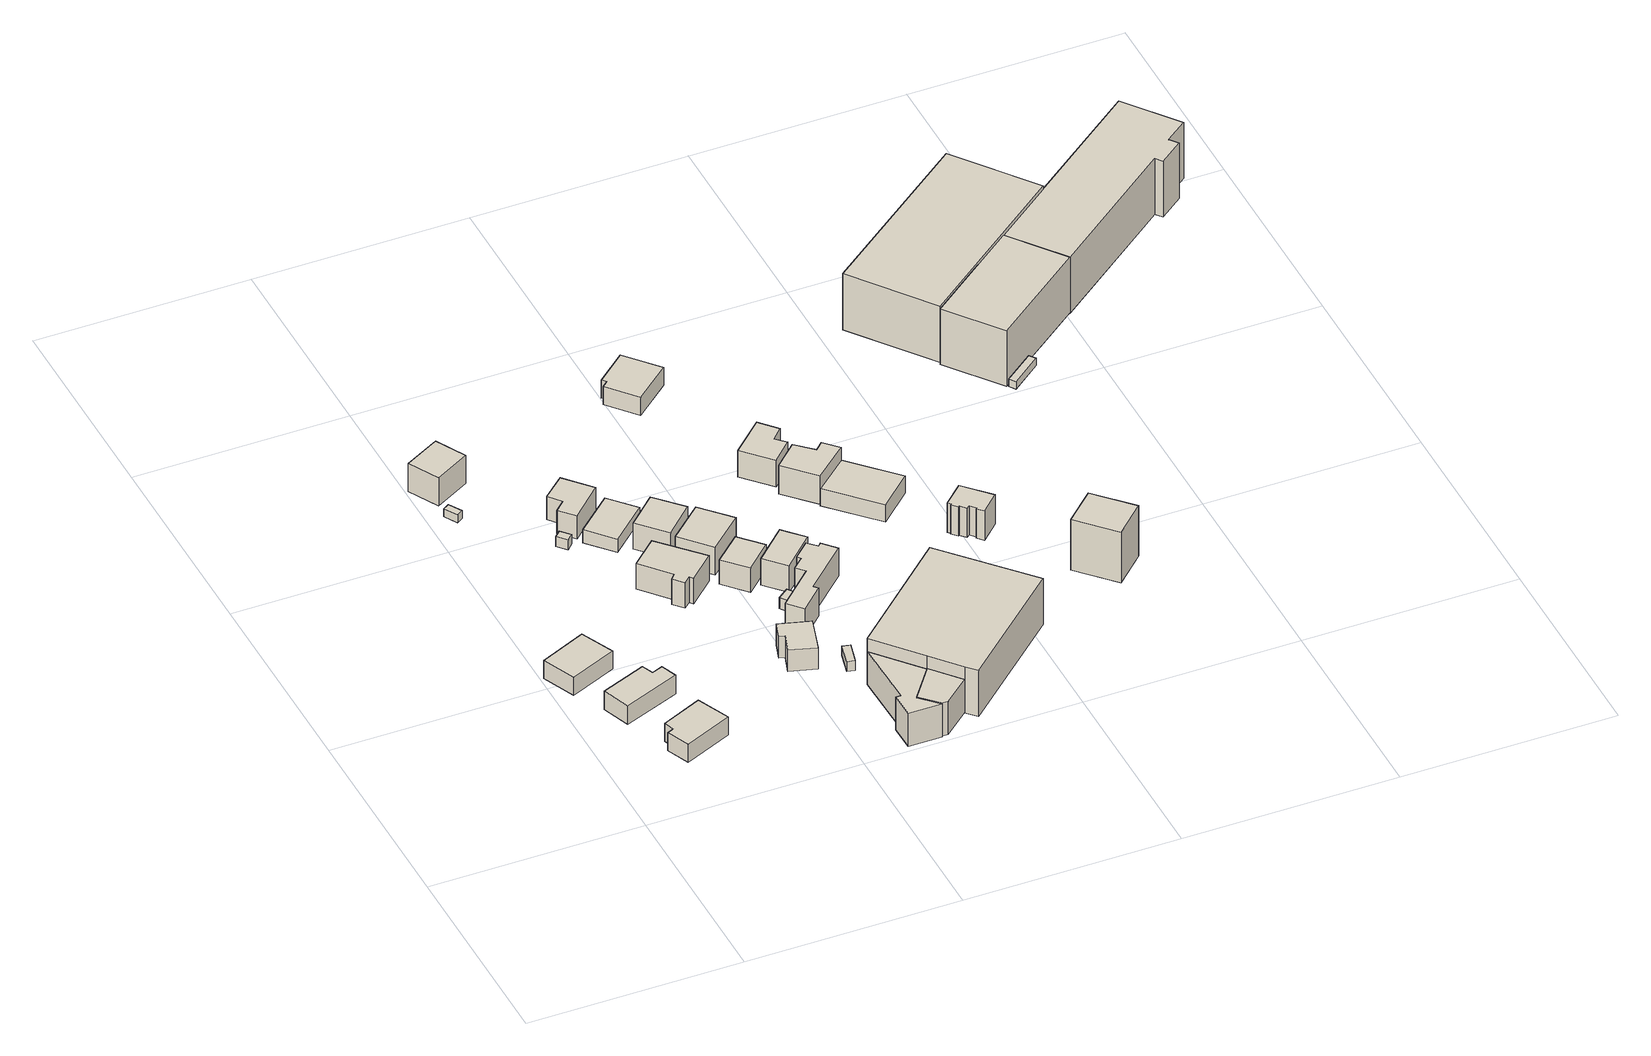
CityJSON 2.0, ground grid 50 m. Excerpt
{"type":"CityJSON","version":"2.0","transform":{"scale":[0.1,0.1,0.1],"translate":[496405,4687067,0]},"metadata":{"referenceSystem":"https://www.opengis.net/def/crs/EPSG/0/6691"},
"CityObjects":{
"building1":{"type":"Building","attributes":{"usage":"411","yearOfConstruction":1966,"measuredHeight":7,"storeysAboveGround":1,"storeysBelowGround":9999,"BuildingDetailAttribute.siteArea":-9999,"BuildingDetailAttribute.totalFloorArea":63,"BuildingDetailAttribute.buildingFootprintArea":63,"BuildingDetailAttribute.buildingRoofEdgeArea":102.6,"BuildingDetailAttribute.buildingStructureOrgType":"1","BuildingDetailAttribute.fireproofStructureType":"1003","BuildingDetailAttribute.urbanPlanType":"21","BuildingDetailAttribute.areaClassificationType":"22","BuildingDetailAttribute.districtsAndZonesType":"5","BuildingDetailAttribute.landUseType":"261","BuildingDetailAttribute.buildingCoverageRate":-9999,"BuildingDetailAttribute.floorAreaRate":-9999,"BuildingDetailAttribute.specifiedBuildingCoverageRate":60,"BuildingDetailAttribute.specifiedFloorAreaRate":200,"BuildingDetailAttribute.surveyYear":2018,"TsunamiRiskAttribute.description":"1","TsunamiRiskAttribute.rank":"3","TsunamiRiskAttribute.depth":4.21,"BuildingIDAttribute.prefecture":"01","BuildingIDAttribute.city":"01205"},"geometry":[{"type":"Solid","lod":"1","boundaries":[[[[0,1,2,3]],[[2,4,5,3]],[[1,6,4,2]],[[0,7,6,1]],[[3,5,7,0]],[[4,6,7,5]]]]}]},
"building2":{"type":"Building","attributes":{"usage":"411","yearOfConstruction":1966,"measuredHeight":6.9,"storeysAboveGround":1,"storeysBelowGround":9999,"BuildingDetailAttribute.siteArea":-9999,"BuildingDetailAttribute.totalFloorArea":63,"BuildingDetailAttribute.buildingFootprintArea":63,"BuildingDetailAttribute.buildingRoofEdgeArea":91.4,"BuildingDetailAttribute.buildingStructureOrgType":"1","BuildingDetailAttribute.fireproofStructureType":"1003","BuildingDetailAttribute.urbanPlanType":"21","BuildingDetailAttribute.areaClassificationType":"22","BuildingDetailAttribute.districtsAndZonesType":"5","BuildingDetailAttribute.landUseType":"261","BuildingDetailAttribute.buildingCoverageRate":-9999,"BuildingDetailAttribute.floorAreaRate":-9999,"BuildingDetailAttribute.specifiedBuildingCoverageRate":60,"BuildingDetailAttribute.specifiedFloorAreaRate":200,"BuildingDetailAttribute.surveyYear":2018,"TsunamiRiskAttribute.description":"1","TsunamiRiskAttribute.rank":"3","TsunamiRiskAttribute.depth":4.29,"BuildingIDAttribute.prefecture":"01","BuildingIDAttribute.city":"01205"},"geometry":[{"type":"Solid","lod":"1","boundaries":[[[[8,9,10,11,12,13]],[[12,14,15,13]],[[11,16,14,12]],[[10,17,16,11]],[[9,18,17,10]],[[8,19,18,9]],[[13,15,19,8]],[[14,16,17,18,19,15]]]]}]},
"building3":{"type":"Building","attributes":{"usage":"411","yearOfConstruction":1966,"measuredHeight":5.9,"storeysAboveGround":1,"storeysBelowGround":9999,"BuildingDetailAttribute.siteArea":-9999,"BuildingDetailAttribute.totalFloorArea":63,"BuildingDetailAttribute.buildingFootprintArea":63,"BuildingDetailAttribute.buildingRoofEdgeArea":99.3,"BuildingDetailAttribute.buildingStructureOrgType":"1","BuildingDetailAttribute.fireproofStructureType":"1003","BuildingDetailAttribute.urbanPlanType":"21","BuildingDetailAttribute.areaClassificationType":"22","BuildingDetailAttribute.districtsAndZonesType":"5","BuildingDetailAttribute.landUseType":"261","BuildingDetailAttribute.buildingCoverageRate":-9999,"BuildingDetailAttribute.floorAreaRate":-9999,"BuildingDetailAttribute.specifiedBuildingCoverageRate":60,"BuildingDetailAttribute.specifiedFloorAreaRate":200,"BuildingDetailAttribute.surveyYear":2018,"TsunamiRiskAttribute.description":"1","TsunamiRiskAttribute.rank":"3","TsunamiRiskAttribute.depth":4.27,"BuildingIDAttribute.prefecture":"01","BuildingIDAttribute.city":"01205"},"geometry":[{"type":"Solid","lod":"1","boundaries":[[[[20,21,22,23,24,25]],[[24,26,27,25]],[[23,28,26,24]],[[22,29,28,23]],[[21,30,29,22]],[[20,31,30,21]],[[25,27,31,20]],[[26,28,29,30,31,27]]]]}]},
"building4":{"type":"Building","attributes":{"usage":"461","yearOfConstruction":"0001","measuredHeight":2.5,"storeysAboveGround":9999,"storeysBelowGround":9999,"BuildingDetailAttribute.siteArea":-9999,"BuildingDetailAttribute.totalFloorArea":-9999,"BuildingDetailAttribute.buildingFootprintArea":-9999,"BuildingDetailAttribute.buildingRoofEdgeArea":-9999,"BuildingDetailAttribute.buildingStructureOrgType":"9","BuildingDetailAttribute.fireproofStructureType":"1011","BuildingDetailAttribute.urbanPlanType":"21","BuildingDetailAttribute.areaClassificationType":"22","BuildingDetailAttribute.districtsAndZonesType":"99","BuildingDetailAttribute.landUseType":"231","BuildingDetailAttribute.buildingCoverageRate":-9999,"BuildingDetailAttribute.floorAreaRate":-9999,"BuildingDetailAttribute.specifiedBuildingCoverageRate":-9999,"BuildingDetailAttribute.specifiedFloorAreaRate":-9999,"BuildingDetailAttribute.surveyYear":2018,"TsunamiRiskAttribute.description":"1","TsunamiRiskAttribute.rank":"3","TsunamiRiskAttribute.depth":3.94,"BuildingIDAttribute.prefecture":"01","BuildingIDAttribute.city":"01205"},"geometry":[{"type":"Solid","lod":"1","boundaries":[[[[32,33,34,35]],[[34,36,37,35]],[[33,38,36,34]],[[32,39,38,33]],[[35,37,39,32]],[[36,38,39,37]]]]}]},
"building5":{"type":"Building","attributes":{"usage":"411","yearOfConstruction":2004,"measuredHeight":8.5,"storeysAboveGround":2,"storeysBelowGround":9999,"BuildingDetailAttribute.siteArea":312,"BuildingDetailAttribute.totalFloorArea":113,"BuildingDetailAttribute.buildingFootprintArea":70,"BuildingDetailAttribute.buildingRoofEdgeArea":76.4,"BuildingDetailAttribute.buildingStructureOrgType":"1","BuildingDetailAttribute.fireproofStructureType":"1003","BuildingDetailAttribute.urbanPlanType":"21","BuildingDetailAttribute.areaClassificationType":"22","BuildingDetailAttribute.districtsAndZonesType":"5","BuildingDetailAttribute.landUseType":"261","BuildingDetailAttribute.buildingCoverageRate":22,"BuildingDetailAttribute.floorAreaRate":36,"BuildingDetailAttribute.specifiedBuildingCoverageRate":60,"BuildingDetailAttribute.specifiedFloorAreaRate":200,"BuildingDetailAttribute.surveyYear":2018,"TsunamiRiskAttribute.description":"1","TsunamiRiskAttribute.rank":"3","TsunamiRiskAttribute.depth":3.84,"BuildingIDAttribute.prefecture":"01","BuildingIDAttribute.city":"01205"},"geometry":[{"type":"Solid","lod":"1","boundaries":[[[[40,41,42,43]],[[42,44,45,43]],[[41,46,44,42]],[[40,47,46,41]],[[43,45,47,40]],[[44,46,47,45]]]]}]},
"building6":{"type":"Building","attributes":{"usage":"461","yearOfConstruction":"0001","measuredHeight":2.8,"storeysAboveGround":9999,"storeysBelowGround":9999,"BuildingDetailAttribute.siteArea":-9999,"BuildingDetailAttribute.totalFloorArea":-9999,"BuildingDetailAttribute.buildingFootprintArea":-9999,"BuildingDetailAttribute.buildingRoofEdgeArea":-9999,"BuildingDetailAttribute.buildingStructureOrgType":"9","BuildingDetailAttribute.fireproofStructureType":"1011","BuildingDetailAttribute.urbanPlanType":"21","BuildingDetailAttribute.areaClassificationType":"22","BuildingDetailAttribute.districtsAndZonesType":"99","BuildingDetailAttribute.landUseType":"231","BuildingDetailAttribute.buildingCoverageRate":-9999,"BuildingDetailAttribute.floorAreaRate":-9999,"BuildingDetailAttribute.specifiedBuildingCoverageRate":-9999,"BuildingDetailAttribute.specifiedFloorAreaRate":-9999,"BuildingDetailAttribute.surveyYear":2018,"TsunamiRiskAttribute.description":"1","TsunamiRiskAttribute.rank":"3","TsunamiRiskAttribute.depth":3.99,"BuildingIDAttribute.prefecture":"01","BuildingIDAttribute.city":"01205"},"geometry":[{"type":"Solid","lod":"1","boundaries":[[[[48,49,50,51]],[[50,52,53,51]],[[49,54,52,50]],[[48,55,54,49]],[[51,53,55,48]],[[52,54,55,53]]]]}]},
"building7":{"type":"Building","attributes":{"usage":"411","yearOfConstruction":1974,"measuredHeight":7.3,"storeysAboveGround":2,"storeysBelowGround":9999,"BuildingDetailAttribute.siteArea":169,"BuildingDetailAttribute.totalFloorArea":119,"BuildingDetailAttribute.buildingFootprintArea":77,"BuildingDetailAttribute.buildingRoofEdgeArea":71.5,"BuildingDetailAttribute.buildingStructureOrgType":"1","BuildingDetailAttribute.fireproofStructureType":"1003","BuildingDetailAttribute.urbanPlanType":"21","BuildingDetailAttribute.areaClassificationType":"22","BuildingDetailAttribute.districtsAndZonesType":"5","BuildingDetailAttribute.landUseType":"261","BuildingDetailAttribute.buildingCoverageRate":46,"BuildingDetailAttribute.floorAreaRate":70,"BuildingDetailAttribute.specifiedBuildingCoverageRate":60,"BuildingDetailAttribute.specifiedFloorAreaRate":200,"BuildingDetailAttribute.surveyYear":2018,"TsunamiRiskAttribute.description":"1","TsunamiRiskAttribute.rank":"3","TsunamiRiskAttribute.depth":4.04,"BuildingIDAttribute.prefecture":"01","BuildingIDAttribute.city":"01205","RealEstateIDAttribute.realEstateIDOfBuilding":"4302000074233-0000","RealEstateIDAttribute.numberOfRealEstateIDOfLand":1,"RealEstateIDAttribute.realEstateIDOfLand":"4302000085694-0000","RealEstateIDAttribute.matchingScore":89},"geometry":[{"type":"Solid","lod":"1","boundaries":[[[[56,57,58,59,60,61]],[[60,62,63,61]],[[59,64,62,60]],[[58,65,64,59]],[[57,66,65,58]],[[56,67,66,57]],[[61,63,67,56]],[[62,64,65,66,67,63]]]]}]},
"building8":{"type":"Building","attributes":{"usage":"411","yearOfConstruction":1975,"measuredHeight":7.5,"storeysAboveGround":2,"storeysBelowGround":9999,"BuildingDetailAttribute.siteArea":173,"BuildingDetailAttribute.totalFloorArea":135,"BuildingDetailAttribute.buildingFootprintArea":68,"BuildingDetailAttribute.buildingRoofEdgeArea":115.2,"BuildingDetailAttribute.buildingStructureOrgType":"1","BuildingDetailAttribute.fireproofStructureType":"1003","BuildingDetailAttribute.urbanPlanType":"21","BuildingDetailAttribute.areaClassificationType":"22","BuildingDetailAttribute.districtsAndZonesType":"5","BuildingDetailAttribute.landUseType":"261","BuildingDetailAttribute.buildingCoverageRate":39,"BuildingDetailAttribute.floorAreaRate":78,"BuildingDetailAttribute.specifiedBuildingCoverageRate":60,"BuildingDetailAttribute.specifiedFloorAreaRate":200,"BuildingDetailAttribute.surveyYear":2018,"TsunamiRiskAttribute.description":"1","TsunamiRiskAttribute.rank":"3","TsunamiRiskAttribute.depth":4.02,"BuildingIDAttribute.prefecture":"01","BuildingIDAttribute.city":"01205","RealEstateIDAttribute.realEstateIDOfBuilding":"4302000074225-0000","RealEstateIDAttribute.numberOfRealEstateIDOfLand":11,"RealEstateIDAttribute.realEstateIDOfLand":"4302000085693-0000","RealEstateIDAttribute.matchingScore":96},"geometry":[{"type":"Solid","lod":"1","boundaries":[[[[68,69,70,71,72,73,74,75]],[[74,76,77,75]],[[73,78,76,74]],[[72,79,78,73]],[[71,80,79,72]],[[70,81,80,71]],[[69,82,81,70]],[[68,83,82,69]],[[75,77,83,68]],[[76,78,79,80,81,82,83,77]]]]}]},
"building9":{"type":"Building","attributes":{"usage":"461","yearOfConstruction":"0001","measuredHeight":4.6,"storeysAboveGround":9999,"storeysBelowGround":9999,"BuildingDetailAttribute.siteArea":-9999,"BuildingDetailAttribute.totalFloorArea":-9999,"BuildingDetailAttribute.buildingFootprintArea":-9999,"BuildingDetailAttribute.buildingRoofEdgeArea":-9999,"BuildingDetailAttribute.buildingStructureOrgType":"9","BuildingDetailAttribute.fireproofStructureType":"1011","BuildingDetailAttribute.urbanPlanType":"21","BuildingDetailAttribute.areaClassificationType":"22","BuildingDetailAttribute.districtsAndZonesType":"99","BuildingDetailAttribute.landUseType":"231","BuildingDetailAttribute.buildingCoverageRate":-9999,"BuildingDetailAttribute.floorAreaRate":-9999,"BuildingDetailAttribute.specifiedBuildingCoverageRate":-9999,"BuildingDetailAttribute.specifiedFloorAreaRate":-9999,"BuildingDetailAttribute.surveyYear":2018,"TsunamiRiskAttribute.description":"1","TsunamiRiskAttribute.rank":"3","TsunamiRiskAttribute.depth":4.08,"BuildingIDAttribute.prefecture":"01","BuildingIDAttribute.city":"01205","RealEstateIDAttribute.realEstateIDOfBuilding":"4302000074227-0000","RealEstateIDAttribute.numberOfRealEstateIDOfLand":11,"RealEstateIDAttribute.realEstateIDOfLand":"4302000085693-0000","RealEstateIDAttribute.matchingScore":97},"geometry":[{"type":"Solid","lod":"1","boundaries":[[[[84,85,86,87]],[[86,88,89,87]],[[85,90,88,86]],[[84,91,90,85]],[[87,89,91,84]],[[88,90,91,89]]]]}]},
"building10":{"type":"Building","attributes":{"usage":"411","yearOfConstruction":1966,"measuredHeight":6.5,"storeysAboveGround":1,"storeysBelowGround":9999,"BuildingDetailAttribute.siteArea":104,"BuildingDetailAttribute.totalFloorArea":78,"BuildingDetailAttribute.buildingFootprintArea":78,"BuildingDetailAttribute.buildingRoofEdgeArea":63.8,"BuildingDetailAttribute.buildingStructureOrgType":"1","BuildingDetailAttribute.fireproofStructureType":"1003","BuildingDetailAttribute.urbanPlanType":"21","BuildingDetailAttribute.areaClassificationType":"22","BuildingDetailAttribute.districtsAndZonesType":"5","BuildingDetailAttribute.landUseType":"261","BuildingDetailAttribute.buildingCoverageRate":75,"BuildingDetailAttribute.floorAreaRate":75,"BuildingDetailAttribute.specifiedBuildingCoverageRate":60,"BuildingDetailAttribute.specifiedFloorAreaRate":200,"BuildingDetailAttribute.surveyYear":2018,"TsunamiRiskAttribute.description":"1","TsunamiRiskAttribute.rank":"3","TsunamiRiskAttribute.depth":4.17,"BuildingIDAttribute.prefecture":"01","BuildingIDAttribute.city":"01205"},"geometry":[{"type":"Solid","lod":"1","boundaries":[[[[92,93,94,95,96,97]],[[96,98,99,97]],[[95,100,98,96]],[[94,101,100,95]],[[93,102,101,94]],[[92,103,102,93]],[[97,99,103,92]],[[98,100,101,102,103,99]]]]}]},
"building11":{"type":"Building","attributes":{"usage":"411","yearOfConstruction":1966,"measuredHeight":7.9,"storeysAboveGround":1,"storeysBelowGround":9999,"BuildingDetailAttribute.siteArea":186,"BuildingDetailAttribute.totalFloorArea":59,"BuildingDetailAttribute.buildingFootprintArea":59,"BuildingDetailAttribute.buildingRoofEdgeArea":81.2,"BuildingDetailAttribute.buildingStructureOrgType":"1","BuildingDetailAttribute.fireproofStructureType":"1003","BuildingDetailAttribute.urbanPlanType":"21","BuildingDetailAttribute.areaClassificationType":"22","BuildingDetailAttribute.districtsAndZonesType":"5","BuildingDetailAttribute.landUseType":"261","BuildingDetailAttribute.buildingCoverageRate":32,"BuildingDetailAttribute.floorAreaRate":32,"BuildingDetailAttribute.specifiedBuildingCoverageRate":60,"BuildingDetailAttribute.specifiedFloorAreaRate":200,"BuildingDetailAttribute.surveyYear":2018,"TsunamiRiskAttribute.description":"1","TsunamiRiskAttribute.rank":"3","TsunamiRiskAttribute.depth":4.02,"BuildingIDAttribute.prefecture":"01","BuildingIDAttribute.city":"01205","RealEstateIDAttribute.realEstateIDOfBuilding":"4302000074226-0000","RealEstateIDAttribute.numberOfRealEstateIDOfLand":11,"RealEstateIDAttribute.realEstateIDOfLand":"4302000085693-0000","RealEstateIDAttribute.matchingScore":97},"geometry":[{"type":"Solid","lod":"1","boundaries":[[[[104,105,106,107]],[[106,108,109,107]],[[105,110,108,106]],[[104,111,110,105]],[[107,109,111,104]],[[108,110,111,109]]]]}]},
"building12":{"type":"Building","attributes":{"usage":"461","yearOfConstruction":"0001","measuredHeight":13.4,"storeysAboveGround":9999,"storeysBelowGround":9999,"BuildingDetailAttribute.siteArea":-9999,"BuildingDetailAttribute.totalFloorArea":-9999,"BuildingDetailAttribute.buildingFootprintArea":-9999,"BuildingDetailAttribute.buildingRoofEdgeArea":-9999,"BuildingDetailAttribute.buildingStructureOrgType":"9","BuildingDetailAttribute.fireproofStructureType":"1011","BuildingDetailAttribute.urbanPlanType":"21","BuildingDetailAttribute.areaClassificationType":"22","BuildingDetailAttribute.districtsAndZonesType":"99","BuildingDetailAttribute.landUseType":"231","BuildingDetailAttribute.buildingCoverageRate":-9999,"BuildingDetailAttribute.floorAreaRate":-9999,"BuildingDetailAttribute.specifiedBuildingCoverageRate":-9999,"BuildingDetailAttribute.specifiedFloorAreaRate":-9999,"BuildingDetailAttribute.surveyYear":2018,"TsunamiRiskAttribute.description":"1","TsunamiRiskAttribute.rank":"3","TsunamiRiskAttribute.depth":3.58,"BuildingIDAttribute.prefecture":"01","BuildingIDAttribute.city":"01205","RealEstateIDAttribute.realEstateIDOfBuilding":"4302000074235-0000","RealEstateIDAttribute.numberOfRealEstateIDOfLand":16,"RealEstateIDAttribute.realEstateIDOfLand":"4302000085704-0000","RealEstateIDAttribute.matchingScore":95},"geometry":[{"type":"Solid","lod":"1","boundaries":[[[[112,113,114,115,116,117,118]],[[117,119,120,118]],[[116,121,119,117]],[[115,122,121,116]],[[114,123,122,115]],[[113,124,123,114]],[[112,125,124,113]],[[118,120,125,112]],[[119,121,122,123,124,125,120]]]]}]},
"building13":{"type":"Building","attributes":{"usage":"461","yearOfConstruction":"0001","measuredHeight":2.9,"storeysAboveGround":9999,"storeysBelowGround":9999,"BuildingDetailAttribute.siteArea":-9999,"BuildingDetailAttribute.totalFloorArea":-9999,"BuildingDetailAttribute.buildingFootprintArea":-9999,"BuildingDetailAttribute.buildingRoofEdgeArea":-9999,"BuildingDetailAttribute.buildingStructureOrgType":"9","BuildingDetailAttribute.fireproofStructureType":"1011","BuildingDetailAttribute.urbanPlanType":"21","BuildingDetailAttribute.areaClassificationType":"22","BuildingDetailAttribute.districtsAndZonesType":"99","BuildingDetailAttribute.landUseType":"231","BuildingDetailAttribute.buildingCoverageRate":-9999,"BuildingDetailAttribute.floorAreaRate":-9999,"BuildingDetailAttribute.specifiedBuildingCoverageRate":-9999,"BuildingDetailAttribute.specifiedFloorAreaRate":-9999,"BuildingDetailAttribute.surveyYear":2018,"TsunamiRiskAttribute.description":"1","TsunamiRiskAttribute.rank":"3","TsunamiRiskAttribute.depth":4.49,"BuildingIDAttribute.prefecture":"01","BuildingIDAttribute.city":"01205"},"geometry":[{"type":"Solid","lod":"1","boundaries":[[[[126,127,128,129]],[[128,130,131,129]],[[127,132,130,128]],[[126,133,132,127]],[[129,131,133,126]],[[130,132,133,131]]]]}]},
"building14":{"type":"Building","attributes":{"usage":"411","yearOfConstruction":1962,"measuredHeight":8.3,"storeysAboveGround":2,"storeysBelowGround":9999,"BuildingDetailAttribute.siteArea":138,"BuildingDetailAttribute.totalFloorArea":214,"BuildingDetailAttribute.buildingFootprintArea":107,"BuildingDetailAttribute.buildingRoofEdgeArea":98.7,"BuildingDetailAttribute.buildingStructureOrgType":"1","BuildingDetailAttribute.fireproofStructureType":"1003","BuildingDetailAttribute.urbanPlanType":"21","BuildingDetailAttribute.areaClassificationType":"22","BuildingDetailAttribute.districtsAndZonesType":"5","BuildingDetailAttribute.landUseType":"261","BuildingDetailAttribute.buildingCoverageRate":78,"BuildingDetailAttribute.floorAreaRate":155,"BuildingDetailAttribute.specifiedBuildingCoverageRate":60,"BuildingDetailAttribute.specifiedFloorAreaRate":200,"BuildingDetailAttribute.surveyYear":2018,"TsunamiRiskAttribute.description":"1","TsunamiRiskAttribute.rank":"3","TsunamiRiskAttribute.depth":4.04,"BuildingIDAttribute.prefecture":"01","BuildingIDAttribute.city":"01205"},"geometry":[{"type":"Solid","lod":"1","boundaries":[[[[134,135,136,137]],[[136,138,139,137]],[[135,140,138,136]],[[134,141,140,135]],[[137,139,141,134]],[[138,140,141,139]]]]}]},
"building15":{"type":"Building","attributes":{"usage":"461","yearOfConstruction":"0001","measuredHeight":13.2,"storeysAboveGround":9999,"storeysBelowGround":9999,"BuildingDetailAttribute.siteArea":-9999,"BuildingDetailAttribute.totalFloorArea":-9999,"BuildingDetailAttribute.buildingFootprintArea":-9999,"BuildingDetailAttribute.buildingRoofEdgeArea":-9999,"BuildingDetailAttribute.buildingStructureOrgType":"9","BuildingDetailAttribute.fireproofStructureType":"1011","BuildingDetailAttribute.urbanPlanType":"21","BuildingDetailAttribute.areaClassificationType":"22","BuildingDetailAttribute.districtsAndZonesType":"99","BuildingDetailAttribute.landUseType":"231","BuildingDetailAttribute.buildingCoverageRate":-9999,"BuildingDetailAttribute.floorAreaRate":-9999,"BuildingDetailAttribute.specifiedBuildingCoverageRate":-9999,"BuildingDetailAttribute.specifiedFloorAreaRate":-9999,"BuildingDetailAttribute.surveyYear":2018,"TsunamiRiskAttribute.description":"1","TsunamiRiskAttribute.rank":"3","TsunamiRiskAttribute.depth":3.58,"BuildingIDAttribute.prefecture":"01","BuildingIDAttribute.city":"01205"},"geometry":[{"type":"Solid","lod":"1","boundaries":[[[[142,143,144,145,146]],[[145,147,148,146]],[[144,149,147,145]],[[143,150,149,144]],[[142,151,150,143]],[[146,148,151,142]],[[147,149,150,151,148]]]]}]},
"building16":{"type":"Building","attributes":{"usage":"411","yearOfConstruction":1967,"measuredHeight":7,"storeysAboveGround":3,"storeysBelowGround":9999,"BuildingDetailAttribute.siteArea":198,"BuildingDetailAttribute.totalFloorArea":79,"BuildingDetailAttribute.buildingFootprintArea":39,"BuildingDetailAttribute.buildingRoofEdgeArea":59.8,"BuildingDetailAttribute.buildingStructureOrgType":"1","BuildingDetailAttribute.fireproofStructureType":"1003","BuildingDetailAttribute.urbanPlanType":"21","BuildingDetailAttribute.areaClassificationType":"22","BuildingDetailAttribute.districtsAndZonesType":"5","BuildingDetailAttribute.landUseType":"261","BuildingDetailAttribute.buildingCoverageRate":20,"BuildingDetailAttribute.floorAreaRate":40,"BuildingDetailAttribute.specifiedBuildingCoverageRate":60,"BuildingDetailAttribute.specifiedFloorAreaRate":200,"BuildingDetailAttribute.surveyYear":2018,"TsunamiRiskAttribute.description":"1","TsunamiRiskAttribute.rank":"3","TsunamiRiskAttribute.depth":4.07,"BuildingIDAttribute.prefecture":"01","BuildingIDAttribute.city":"01205"},"geometry":[{"type":"Solid","lod":"1","boundaries":[[[[152,153,154,155]],[[154,156,157,155]],[[153,158,156,154]],[[152,159,158,153]],[[155,157,159,152]],[[156,158,159,157]]]]}]},
"building17":{"type":"Building","attributes":{"usage":"461","yearOfConstruction":"0001","measuredHeight":3,"storeysAboveGround":9999,"storeysBelowGround":9999,"BuildingDetailAttribute.siteArea":-9999,"BuildingDetailAttribute.totalFloorArea":-9999,"BuildingDetailAttribute.buildingFootprintArea":-9999,"BuildingDetailAttribute.buildingRoofEdgeArea":-9999,"BuildingDetailAttribute.buildingStructureOrgType":"9","BuildingDetailAttribute.fireproofStructureType":"1011","BuildingDetailAttribute.urbanPlanType":"21","BuildingDetailAttribute.areaClassificationType":"22","BuildingDetailAttribute.districtsAndZonesType":"99","BuildingDetailAttribute.landUseType":"231","BuildingDetailAttribute.buildingCoverageRate":-9999,"BuildingDetailAttribute.floorAreaRate":-9999,"BuildingDetailAttribute.specifiedBuildingCoverageRate":-9999,"BuildingDetailAttribute.specifiedFloorAreaRate":-9999,"BuildingDetailAttribute.surveyYear":2018,"TsunamiRiskAttribute.description":"1","TsunamiRiskAttribute.rank":"3","TsunamiRiskAttribute.depth":4,"BuildingIDAttribute.prefecture":"01","BuildingIDAttribute.city":"01205","RealEstateIDAttribute.realEstateIDOfBuilding":"4302000074224-0000","RealEstateIDAttribute.numberOfRealEstateIDOfLand":11,"RealEstateIDAttribute.realEstateIDOfLand":"4302000085693-0000","RealEstateIDAttribute.matchingScore":71},"geometry":[{"type":"Solid","lod":"1","boundaries":[[[[160,161,162,163]],[[162,164,165,163]],[[161,166,164,162]],[[160,167,166,161]],[[163,165,167,160]],[[164,166,167,165]]]]}]},
"building18":{"type":"Building","attributes":{"usage":"411","yearOfConstruction":1996,"measuredHeight":8.6,"storeysAboveGround":2,"storeysBelowGround":9999,"BuildingDetailAttribute.siteArea":182,"BuildingDetailAttribute.totalFloorArea":190,"BuildingDetailAttribute.buildingFootprintArea":96,"BuildingDetailAttribute.buildingRoofEdgeArea":109.8,"BuildingDetailAttribute.buildingStructureOrgType":"1","BuildingDetailAttribute.fireproofStructureType":"1003","BuildingDetailAttribute.urbanPlanType":"21","BuildingDetailAttribute.areaClassificationType":"22","BuildingDetailAttribute.districtsAndZonesType":"5","BuildingDetailAttribute.landUseType":"261","BuildingDetailAttribute.buildingCoverageRate":53,"BuildingDetailAttribute.floorAreaRate":104,"BuildingDetailAttribute.specifiedBuildingCoverageRate":60,"BuildingDetailAttribute.specifiedFloorAreaRate":200,"BuildingDetailAttribute.surveyYear":2018,"TsunamiRiskAttribute.description":"1","TsunamiRiskAttribute.rank":"3","TsunamiRiskAttribute.depth":4.24,"BuildingIDAttribute.prefecture":"01","BuildingIDAttribute.city":"01205","RealEstateIDAttribute.realEstateIDOfBuilding":"4302001107616-0000","RealEstateIDAttribute.numberOfRealEstateIDOfLand":1,"RealEstateIDAttribute.realEstateIDOfLand":"4302000085696-0000","RealEstateIDAttribute.matchingScore":95},"geometry":[{"type":"Solid","lod":"1","boundaries":[[[[168,169,170,171,172,173,174,175,176,177,178,179]],[[178,180,181,179]],[[177,182,180,178]],[[176,183,182,177]],[[175,184,183,176]],[[174,185,184,175]],[[173,186,185,174]],[[172,187,186,173]],[[171,188,187,172]],[[170,189,188,171]],[[169,190,189,170]],[[168,191,190,169]],[[179,181,191,168]],[[180,182,183,184,185,186,187,188,189,190,191,181]]]]}]},
"building19":{"type":"Building","attributes":{"usage":"411","yearOfConstruction":2008,"measuredHeight":7.5,"storeysAboveGround":2,"storeysBelowGround":9999,"BuildingDetailAttribute.siteArea":114,"BuildingDetailAttribute.totalFloorArea":109,"BuildingDetailAttribute.buildingFootprintArea":55,"BuildingDetailAttribute.buildingRoofEdgeArea":66.3,"BuildingDetailAttribute.buildingStructureOrgType":"1","BuildingDetailAttribute.fireproofStructureType":"1003","BuildingDetailAttribute.urbanPlanType":"21","BuildingDetailAttribute.areaClassificationType":"22","BuildingDetailAttribute.districtsAndZonesType":"5","BuildingDetailAttribute.landUseType":"261","BuildingDetailAttribute.buildingCoverageRate":48,"BuildingDetailAttribute.floorAreaRate":96,"BuildingDetailAttribute.specifiedBuildingCoverageRate":60,"BuildingDetailAttribute.specifiedFloorAreaRate":200,"BuildingDetailAttribute.surveyYear":2018,"TsunamiRiskAttribute.description":"1","TsunamiRiskAttribute.rank":"3","TsunamiRiskAttribute.depth":3.96,"BuildingIDAttribute.prefecture":"01","BuildingIDAttribute.city":"01205","RealEstateIDAttribute.realEstateIDOfBuilding":"4302001146693-0000","RealEstateIDAttribute.numberOfRealEstateIDOfLand":1,"RealEstateIDAttribute.realEstateIDOfLand":"4302000085693-0000","RealEstateIDAttribute.matchingScore":96},"geometry":[{"type":"Solid","lod":"1","boundaries":[[[[192,193,194,195]],[[194,196,197,195]],[[193,198,196,194]],[[192,199,198,193]],[[195,197,199,192]],[[196,198,199,197]]]]}]},
"building20":{"type":"Building","attributes":{"usage":"461","yearOfConstruction":"0001","measuredHeight":-9999,"storeysAboveGround":9999,"storeysBelowGround":9999,"BuildingDetailAttribute.siteArea":-9999,"BuildingDetailAttribute.totalFloorArea":-9999,"BuildingDetailAttribute.buildingFootprintArea":-9999,"BuildingDetailAttribute.buildingRoofEdgeArea":-9999,"BuildingDetailAttribute.buildingStructureOrgType":"9","BuildingDetailAttribute.fireproofStructureType":"1011","BuildingDetailAttribute.urbanPlanType":"21","BuildingDetailAttribute.areaClassificationType":"22","BuildingDetailAttribute.districtsAndZonesType":"99","BuildingDetailAttribute.landUseType":"231","BuildingDetailAttribute.buildingCoverageRate":-9999,"BuildingDetailAttribute.floorAreaRate":-9999,"BuildingDetailAttribute.specifiedBuildingCoverageRate":-9999,"BuildingDetailAttribute.specifiedFloorAreaRate":-9999,"BuildingDetailAttribute.surveyYear":2018,"TsunamiRiskAttribute.description":"1","TsunamiRiskAttribute.rank":"3","TsunamiRiskAttribute.depth":3.96,"BuildingIDAttribute.prefecture":"01","BuildingIDAttribute.city":"01205"},"geometry":[{"type":"Solid","lod":"1","boundaries":[[[[200,201,202,203]],[[202,204,205,203]],[[201,206,204,202]],[[200,207,206,201]],[[203,205,207,200]],[[204,206,207,205]]]]}]},
"building21":{"type":"Building","attributes":{"usage":"431","yearOfConstruction":1977,"measuredHeight":13.7,"storeysAboveGround":1,"storeysBelowGround":9999,"BuildingDetailAttribute.siteArea":4740,"BuildingDetailAttribute.totalFloorArea":1026,"BuildingDetailAttribute.buildingFootprintArea":1026,"BuildingDetailAttribute.buildingRoofEdgeArea":1049.6,"BuildingDetailAttribute.buildingStructureOrgType":"2","BuildingDetailAttribute.fireproofStructureType":"1002","BuildingDetailAttribute.urbanPlanType":"21","BuildingDetailAttribute.areaClassificationType":"22","BuildingDetailAttribute.districtsAndZonesType":"5","BuildingDetailAttribute.landUseType":"261","BuildingDetailAttribute.buildingCoverageRate":22,"BuildingDetailAttribute.floorAreaRate":22,"BuildingDetailAttribute.specifiedBuildingCoverageRate":60,"BuildingDetailAttribute.specifiedFloorAreaRate":200,"BuildingDetailAttribute.surveyYear":2018,"TsunamiRiskAttribute.description":"1","TsunamiRiskAttribute.rank":"3","TsunamiRiskAttribute.depth":3.5,"BuildingIDAttribute.prefecture":"01","BuildingIDAttribute.city":"01205","RealEstateIDAttribute.realEstateIDOfBuilding":"4302000074241-0000","RealEstateIDAttribute.numberOfRealEstateIDOfLand":5,"RealEstateIDAttribute.realEstateIDOfLand":"4302000085707-0000","RealEstateIDAttribute.matchingScore":84},"geometry":[{"type":"Solid","lod":"1","boundaries":[[[[115,208,209,210,211,116]],[[211,212,213,116]],[[210,214,212,211]],[[209,215,214,210]],[[208,216,215,209]],[[115,217,216,208]],[[116,213,217,115]],[[212,214,215,216,217,213]]]]}]},
"building22":{"type":"Building","attributes":{"usage":"401","yearOfConstruction":2012,"measuredHeight":5.3,"storeysAboveGround":1,"storeysBelowGround":9999,"BuildingDetailAttribute.siteArea":632,"BuildingDetailAttribute.totalFloorArea":108,"BuildingDetailAttribute.buildingFootprintArea":112,"BuildingDetailAttribute.buildingRoofEdgeArea":112.3,"BuildingDetailAttribute.buildingStructureOrgType":"1","BuildingDetailAttribute.fireproofStructureType":"1003","BuildingDetailAttribute.urbanPlanType":"21","BuildingDetailAttribute.areaClassificationType":"22","BuildingDetailAttribute.districtsAndZonesType":"5","BuildingDetailAttribute.landUseType":"261","BuildingDetailAttribute.buildingCoverageRate":18,"BuildingDetailAttribute.floorAreaRate":17,"BuildingDetailAttribute.specifiedBuildingCoverageRate":60,"BuildingDetailAttribute.specifiedFloorAreaRate":200,"BuildingDetailAttribute.surveyYear":2018,"TsunamiRiskAttribute.description":"1","TsunamiRiskAttribute.rank":"3","TsunamiRiskAttribute.depth":3.87,"BuildingIDAttribute.prefecture":"01","BuildingIDAttribute.city":"01205","RealEstateIDAttribute.realEstateIDOfBuilding":"4302001152270-0000","RealEstateIDAttribute.numberOfRealEstateIDOfLand":1,"RealEstateIDAttribute.realEstateIDOfLand":"4302000111725-0000","RealEstateIDAttribute.matchingScore":92},"geometry":[{"type":"Solid","lod":"1","boundaries":[[[[218,219,220,221,222,223]],[[222,224,225,223]],[[221,226,224,222]],[[220,227,226,221]],[[219,228,227,220]],[[218,229,228,219]],[[223,225,229,218]],[[224,226,227,228,229,225]]]]}]},
"building23":{"type":"Building","attributes":{"usage":"413","yearOfConstruction":1960,"measuredHeight":8.3,"storeysAboveGround":2,"storeysBelowGround":9999,"BuildingDetailAttribute.siteArea":128,"BuildingDetailAttribute.totalFloorArea":125,"BuildingDetailAttribute.buildingFootprintArea":80,"BuildingDetailAttribute.buildingRoofEdgeArea":76.1,"BuildingDetailAttribute.buildingStructureOrgType":"1","BuildingDetailAttribute.fireproofStructureType":"1003","BuildingDetailAttribute.urbanPlanType":"21","BuildingDetailAttribute.areaClassificationType":"22","BuildingDetailAttribute.districtsAndZonesType":"5","BuildingDetailAttribute.landUseType":"261","BuildingDetailAttribute.buildingCoverageRate":63,"BuildingDetailAttribute.floorAreaRate":98,"BuildingDetailAttribute.specifiedBuildingCoverageRate":60,"BuildingDetailAttribute.specifiedFloorAreaRate":200,"BuildingDetailAttribute.surveyYear":2018,"TsunamiRiskAttribute.description":"1","TsunamiRiskAttribute.rank":"3","TsunamiRiskAttribute.depth":3.9,"BuildingIDAttribute.prefecture":"01","BuildingIDAttribute.city":"01205","RealEstateIDAttribute.realEstateIDOfBuilding":"4302001108800-0000","RealEstateIDAttribute.numberOfRealEstateIDOfLand":2,"RealEstateIDAttribute.realEstateIDOfLand":"4302000111734-0000","RealEstateIDAttribute.matchingScore":95},"geometry":[{"type":"Solid","lod":"1","boundaries":[[[[230,231,232,233,234,235]],[[234,236,237,235]],[[233,238,236,234]],[[232,239,238,233]],[[231,240,239,232]],[[230,241,240,231]],[[235,237,241,230]],[[236,238,239,240,241,237]]]]}]},
"building24":{"type":"Building","attributes":{"usage":"411","yearOfConstruction":1965,"measuredHeight":8.4,"storeysAboveGround":1,"storeysBelowGround":9999,"BuildingDetailAttribute.siteArea":167,"BuildingDetailAttribute.totalFloorArea":160,"BuildingDetailAttribute.buildingFootprintArea":160,"BuildingDetailAttribute.buildingRoofEdgeArea":111,"BuildingDetailAttribute.buildingStructureOrgType":"2","BuildingDetailAttribute.fireproofStructureType":"1002","BuildingDetailAttribute.urbanPlanType":"21","BuildingDetailAttribute.areaClassificationType":"22","BuildingDetailAttribute.districtsAndZonesType":"5","BuildingDetailAttribute.landUseType":"261","BuildingDetailAttribute.buildingCoverageRate":96,"BuildingDetailAttribute.floorAreaRate":96,"BuildingDetailAttribute.specifiedBuildingCoverageRate":60,"BuildingDetailAttribute.specifiedFloorAreaRate":200,"BuildingDetailAttribute.surveyYear":2018,"TsunamiRiskAttribute.description":"1","TsunamiRiskAttribute.rank":"3","TsunamiRiskAttribute.depth":3.76,"BuildingIDAttribute.prefecture":"01","BuildingIDAttribute.city":"01205","RealEstateIDAttribute.realEstateIDOfBuilding":"4302000108440-0000","RealEstateIDAttribute.numberOfRealEstateIDOfLand":2,"RealEstateIDAttribute.realEstateIDOfLand":"4302000111737-0000","RealEstateIDAttribute.matchingScore":94},"geometry":[{"type":"Solid","lod":"1","boundaries":[[[[242,243,244,245,246,247]],[[246,248,249,247]],[[245,250,248,246]],[[244,251,250,245]],[[243,252,251,244]],[[242,253,252,243]],[[247,249,253,242]],[[248,250,251,252,253,249]]]]}]},
"building25":{"type":"Building","attributes":{"usage":"411","yearOfConstruction":1978,"measuredHeight":6.4,"storeysAboveGround":2,"storeysBelowGround":9999,"BuildingDetailAttribute.siteArea":138,"BuildingDetailAttribute.totalFloorArea":155,"BuildingDetailAttribute.buildingFootprintArea":78,"BuildingDetailAttribute.buildingRoofEdgeArea":127.9,"BuildingDetailAttribute.buildingStructureOrgType":"1","BuildingDetailAttribute.fireproofStructureType":"1003","BuildingDetailAttribute.urbanPlanType":"21","BuildingDetailAttribute.areaClassificationType":"22","BuildingDetailAttribute.districtsAndZonesType":"5","BuildingDetailAttribute.landUseType":"261","BuildingDetailAttribute.buildingCoverageRate":57,"BuildingDetailAttribute.floorAreaRate":112,"BuildingDetailAttribute.specifiedBuildingCoverageRate":60,"BuildingDetailAttribute.specifiedFloorAreaRate":200,"BuildingDetailAttribute.surveyYear":2018,"TsunamiRiskAttribute.description":"1","TsunamiRiskAttribute.rank":"3","TsunamiRiskAttribute.depth":3.73,"BuildingIDAttribute.prefecture":"01","BuildingIDAttribute.city":"01205","RealEstateIDAttribute.realEstateIDOfBuilding":"4302000108434-0000","RealEstateIDAttribute.numberOfRealEstateIDOfLand":12,"RealEstateIDAttribute.realEstateIDOfLand":"4302000111733-0000","RealEstateIDAttribute.matchingScore":92},"geometry":[{"type":"Solid","lod":"1","boundaries":[[[[254,255,256,257]],[[256,258,259,257]],[[255,260,258,256]],[[254,261,260,255]],[[257,259,261,254]],[[258,260,261,259]]]]}]},
"building26":{"type":"Building","attributes":{"usage":"461","yearOfConstruction":"0001","measuredHeight":8.2,"storeysAboveGround":9999,"storeysBelowGround":9999,"BuildingDetailAttribute.siteArea":-9999,"BuildingDetailAttribute.totalFloorArea":-9999,"BuildingDetailAttribute.buildingFootprintArea":-9999,"BuildingDetailAttribute.buildingRoofEdgeArea":-9999,"BuildingDetailAttribute.buildingStructureOrgType":"9","BuildingDetailAttribute.fireproofStructureType":"1011","BuildingDetailAttribute.urbanPlanType":"21","BuildingDetailAttribute.areaClassificationType":"22","BuildingDetailAttribute.districtsAndZonesType":"99","BuildingDetailAttribute.landUseType":"231","BuildingDetailAttribute.buildingCoverageRate":-9999,"BuildingDetailAttribute.floorAreaRate":-9999,"BuildingDetailAttribute.specifiedBuildingCoverageRate":-9999,"BuildingDetailAttribute.specifiedFloorAreaRate":-9999,"BuildingDetailAttribute.surveyYear":2018,"TsunamiRiskAttribute.description":"1","TsunamiRiskAttribute.rank":"3","TsunamiRiskAttribute.depth":3.79,"BuildingIDAttribute.prefecture":"01","BuildingIDAttribute.city":"01205","RealEstateIDAttribute.realEstateIDOfBuilding":"4302001161160-0000","RealEstateIDAttribute.numberOfRealEstateIDOfLand":1,"RealEstateIDAttribute.realEstateIDOfLand":"4302000111756-0000","RealEstateIDAttribute.matchingScore":90},"geometry":[{"type":"Solid","lod":"1","boundaries":[[[[262,263,264,265,266,267,268,269,270,271,272,273]],[[272,274,275,273]],[[271,276,274,272]],[[270,277,276,271]],[[269,278,277,270]],[[268,279,278,269]],[[267,280,279,268]],[[266,281,280,267]],[[265,282,281,266]],[[264,283,282,265]],[[263,284,283,264]],[[262,285,284,263]],[[273,275,285,262]],[[274,276,277,278,279,280,281,282,283,284,285,275]]]]}]},
"building27":{"type":"Building","attributes":{"usage":"411","yearOfConstruction":1970,"measuredHeight":16.1,"storeysAboveGround":4,"storeysBelowGround":9999,"BuildingDetailAttribute.siteArea":434,"BuildingDetailAttribute.totalFloorArea":347,"BuildingDetailAttribute.buildingFootprintArea":103,"BuildingDetailAttribute.buildingRoofEdgeArea":109.3,"BuildingDetailAttribute.buildingStructureOrgType":"3","BuildingDetailAttribute.fireproofStructureType":"1001","BuildingDetailAttribute.urbanPlanType":"21","BuildingDetailAttribute.areaClassificationType":"22","BuildingDetailAttribute.districtsAndZonesType":"9","BuildingDetailAttribute.landUseType":"261","BuildingDetailAttribute.buildingCoverageRate":24,"BuildingDetailAttribute.floorAreaRate":80,"BuildingDetailAttribute.specifiedBuildingCoverageRate":80,"BuildingDetailAttribute.specifiedFloorAreaRate":200,"BuildingDetailAttribute.surveyYear":2018,"TsunamiRiskAttribute.description":"1","TsunamiRiskAttribute.rank":"3","TsunamiRiskAttribute.depth":3.6,"BuildingIDAttribute.prefecture":"01","BuildingIDAttribute.city":"01205"},"geometry":[{"type":"Solid","lod":"1","boundaries":[[[[286,287,288,289]],[[288,290,291,289]],[[287,292,290,288]],[[286,293,292,287]],[[289,291,293,286]],[[290,292,293,291]]]]}]},
"building28":{"type":"Building","attributes":{"usage":"461","yearOfConstruction":"0001","measuredHeight":-9999,"storeysAboveGround":9999,"storeysBelowGround":9999,"BuildingDetailAttribute.siteArea":-9999,"BuildingDetailAttribute.totalFloorArea":-9999,"BuildingDetailAttribute.buildingFootprintArea":-9999,"BuildingDetailAttribute.buildingRoofEdgeArea":-9999,"BuildingDetailAttribute.buildingStructureOrgType":"9","BuildingDetailAttribute.fireproofStructureType":"1011","BuildingDetailAttribute.urbanPlanType":"21","BuildingDetailAttribute.areaClassificationType":"22","BuildingDetailAttribute.districtsAndZonesType":"99","BuildingDetailAttribute.landUseType":"231","BuildingDetailAttribute.buildingCoverageRate":-9999,"BuildingDetailAttribute.floorAreaRate":-9999,"BuildingDetailAttribute.specifiedBuildingCoverageRate":-9999,"BuildingDetailAttribute.specifiedFloorAreaRate":-9999,"BuildingDetailAttribute.surveyYear":2018,"TsunamiRiskAttribute.description":"1","TsunamiRiskAttribute.rank":"3","TsunamiRiskAttribute.depth":4.63,"BuildingIDAttribute.prefecture":"01","BuildingIDAttribute.city":"01205"},"geometry":[{"type":"Solid","lod":"1","boundaries":[[[[294,295,296,297]],[[296,298,299,297]],[[295,300,298,296]],[[294,301,300,295]],[[297,299,301,294]],[[298,300,301,299]]]]}]},
"building29":{"type":"Building","attributes":{"usage":"461","yearOfConstruction":"0001","measuredHeight":16,"storeysAboveGround":9999,"storeysBelowGround":9999,"BuildingDetailAttribute.siteArea":-9999,"BuildingDetailAttribute.totalFloorArea":-9999,"BuildingDetailAttribute.buildingFootprintArea":-9999,"BuildingDetailAttribute.buildingRoofEdgeArea":-9999,"BuildingDetailAttribute.buildingStructureOrgType":"9","BuildingDetailAttribute.fireproofStructureType":"1011","BuildingDetailAttribute.urbanPlanType":"21","BuildingDetailAttribute.areaClassificationType":"22","BuildingDetailAttribute.districtsAndZonesType":"99","BuildingDetailAttribute.landUseType":"231","BuildingDetailAttribute.buildingCoverageRate":-9999,"BuildingDetailAttribute.floorAreaRate":-9999,"BuildingDetailAttribute.specifiedBuildingCoverageRate":-9999,"BuildingDetailAttribute.specifiedFloorAreaRate":-9999,"BuildingDetailAttribute.surveyYear":2018,"TsunamiRiskAttribute.description":"1","TsunamiRiskAttribute.rank":"3","TsunamiRiskAttribute.depth":4,"BuildingIDAttribute.prefecture":"01","BuildingIDAttribute.city":"01205"},"geometry":[{"type":"Solid","lod":"1","boundaries":[[[[302,303,304,305]],[[304,306,307,305]],[[303,308,306,304]],[[302,309,308,303]],[[305,307,309,302]],[[306,308,309,307]]]]}]},
"building30":{"type":"Building","attributes":{"usage":"461","yearOfConstruction":"0001","measuredHeight":21.5,"storeysAboveGround":9999,"storeysBelowGround":9999,"BuildingDetailAttribute.siteArea":-9999,"BuildingDetailAttribute.totalFloorArea":-9999,"BuildingDetailAttribute.buildingFootprintArea":-9999,"BuildingDetailAttribute.buildingRoofEdgeArea":-9999,"BuildingDetailAttribute.buildingStructureOrgType":"9","BuildingDetailAttribute.fireproofStructureType":"1011","BuildingDetailAttribute.urbanPlanType":"21","BuildingDetailAttribute.areaClassificationType":"22","BuildingDetailAttribute.districtsAndZonesType":"99","BuildingDetailAttribute.landUseType":"231","BuildingDetailAttribute.buildingCoverageRate":-9999,"BuildingDetailAttribute.floorAreaRate":-9999,"BuildingDetailAttribute.specifiedBuildingCoverageRate":-9999,"BuildingDetailAttribute.specifiedFloorAreaRate":-9999,"BuildingDetailAttribute.surveyYear":2018,"TsunamiRiskAttribute.description":"1","TsunamiRiskAttribute.rank":"3","TsunamiRiskAttribute.depth":3.95,"BuildingIDAttribute.prefecture":"01","BuildingIDAttribute.city":"01205"},"geometry":[{"type":"Solid","lod":"1","boundaries":[[[[310,311,312,313]],[[312,314,315,313]],[[311,316,314,312]],[[310,317,316,311]],[[313,315,317,310]],[[314,316,317,315]]]]}]},
"building31":{"type":"Building","attributes":{"usage":"461","yearOfConstruction":"0001","measuredHeight":16.2,"storeysAboveGround":9999,"storeysBelowGround":9999,"BuildingDetailAttribute.siteArea":-9999,"BuildingDetailAttribute.totalFloorArea":-9999,"BuildingDetailAttribute.buildingFootprintArea":-9999,"BuildingDetailAttribute.buildingRoofEdgeArea":-9999,"BuildingDetailAttribute.buildingStructureOrgType":"9","BuildingDetailAttribute.fireproofStructureType":"1011","BuildingDetailAttribute.urbanPlanType":"21","BuildingDetailAttribute.areaClassificationType":"22","BuildingDetailAttribute.districtsAndZonesType":"99","BuildingDetailAttribute.landUseType":"231","BuildingDetailAttribute.buildingCoverageRate":-9999,"BuildingDetailAttribute.floorAreaRate":-9999,"BuildingDetailAttribute.specifiedBuildingCoverageRate":-9999,"BuildingDetailAttribute.specifiedFloorAreaRate":-9999,"BuildingDetailAttribute.surveyYear":2018,"TsunamiRiskAttribute.description":"1","TsunamiRiskAttribute.rank":"3","TsunamiRiskAttribute.depth":4.13,"BuildingIDAttribute.prefecture":"01","BuildingIDAttribute.city":"01205"},"geometry":[{"type":"Solid","lod":"1","boundaries":[[[[318,319,320,321,322,323,324,325]],[[324,326,327,325]],[[323,328,326,324]],[[322,329,328,323]],[[321,330,329,322]],[[320,331,330,321]],[[319,332,331,320]],[[318,333,332,319]],[[325,327,333,318]],[[326,328,329,330,331,332,333,327]]]]}]}
},
"vertices":[
[114,576,16],[149,498,16],[39,450,16],[5,528,16],[39,450,64],[5,528,64],[149,498,64],[114,576,64],
[184,424,15],[195,397,15],[221,407,15],[235,369,15],[102,317,15],[78,382,15],[102,317,65],[78,382,65],[235,369,65],[221,407,65],[195,397,65],[184,424,65],
[245,276,15],[279,199,15],[165,149,15],[142,203,15],[158,210,15],[149,234,15],[158,210,63],[149,234,63],[142,203,63],[165,149,63],[279,199,63],[245,276,63],
[69,1082,18],[54,1073,18],[36,1104,18],[51,1113,18],[36,1104,39],[51,1113,39],[54,1073,39],[69,1082,39],
[87,1258,16],[125,1188,16],[42,1143,16],[4,1213,16],[42,1143,91],[4,1213,91],[125,1188,91],[87,1258,91],
[242,910,18],[227,896,18],[208,917,18],[223,931,18],[208,917,44],[223,931,44],[227,896,44],[242,910,44],
[280,1054,16],[334,994,16],[260,923,16],[229,957,16],[253,980,16],[229,1009,16],[253,980,78],[229,1009,78],[229,957,78],[260,923,78],[334,994,78],[280,1054,78],
[364,776,17],[453,681,17],[392,625,17],[385,633,17],[370,619,17],[349,642,17],[360,654,17],[303,720,17],[360,654,85],[303,720,85],[349,642,85],[370,619,85],[385,633,85],[392,625,85],[453,681,85],[364,776,85],
[351,984,17],[404,925,17],[318,847,17],[265,906,17],[318,847,52],[265,906,52],[404,925,52],[351,984,52],
[493,431,15],[566,409,15],[540,322,15],[479,341,15],[493,386,15],[481,390,15],[493,386,72],[481,390,72],[479,341,72],[540,322,72],[566,409,72],[493,431,72],
[421,909,17],[479,847,17],[410,781,17],[352,844,17],[410,781,86],[352,844,86],[479,847,86],[421,909,86],
[603,4,19],[602,66,19],[613,66,19],[610,229,19],[700,124,19],[641,46,19],[681,5,19],[641,46,107],[681,5,107],[700,124,107],[610,229,107],[613,66,107],[602,66,107],[603,4,107],
[620,335,18],[607,283,18],[589,287,18],[602,339,18],[589,287,44],[602,339,44],[607,283,44],[620,335,44],
[473,694,17],[411,761,17],[491,834,17],[553,767,17],[491,834,91],[553,767,91],[411,761,91],[473,694,91],
[641,46,21],[700,124,21],[756,58,21],[695,5,21],[681,5,21],[695,5,109],[681,5,109],[756,58,109],[700,124,109],[641,46,109],
[530,720,17],[578,669,17],[516,611,17],[468,663,17],[516,611,82],[468,663,82],[578,669,82],[530,720,82],
[588,538,18],[561,518,18],[548,536,18],[574,556,18],[548,536,47],[574,556,47],[561,518,47],[588,538,47],
[705,584,18],[604,489,18],[613,480,18],[558,428,18],[527,461,18],[612,542,18],[594,561,18],[620,585,18],[613,593,18],[650,628,18],[670,608,18],[677,615,18],[670,608,93],[677,615,93],[650,628,93],[613,593,93],[620,585,93],[594,561,93],[612,542,93],[527,461,93],[558,428,93],[613,480,93],[604,489,93],[705,584,93],
[620,695,18],[664,649,18],[589,577,18],[545,623,18],[589,577,89],[545,623,89],[664,649,89],[620,695,89],
[702,371,19],[722,348,19],[698,327,19],[678,350,19],[698,327,39],[678,350,39],[722,348,39],[702,371,39],
[854,452,19],[1027,260,19],[778,35,19],[756,58,19],[756,58,142],[700,124,142],[778,35,142],[1027,260,142],[854,452,142],[610,229,142],
[635,1316,17],[550,1243,17],[494,1309,17],[507,1321,17],[499,1330,17],[570,1391,17],[499,1330,65],[570,1391,65],[507,1321,65],[494,1309,65],[550,1243,65],[635,1316,65],
[724,1042,18],[760,1002,18],[735,976,18],[756,955,18],[709,909,18],[650,972,18],[709,909,89],[650,972,89],[756,955,89],[735,976,89],[760,1002,89],[724,1042,89],
[704,886,18],[759,938,18],[798,901,18],[817,919,18],[848,887,18],[769,818,18],[848,887,94],[769,818,94],[817,919,94],[798,901,94],[759,938,94],[704,886,94],
[848,887,14],[948,784,14],[871,712,14],[769,818,14],[871,712,60],[769,818,60],[948,784,60],[848,887,60],
[1034,573,13],[1021,587,13],[1024,590,13],[1012,603,13],[1005,597,13],[993,610,13],[991,608,13],[978,621,13],[980,623,13],[974,630,13],[1021,674,13],[1077,614,13],[1021,674,91],[1077,614,91],[974,630,91],[980,623,91],[978,621,91],[991,608,91],[993,610,91],[1005,597,91],[1012,603,91],[1024,590,91],[1021,587,91],[1034,573,91],
[1232,320,19],[1154,402,19],[1224,468,19],[1302,386,19],[1224,468,154],[1302,386,154],[1154,402,154],[1232,320,154],
[1362,1076,12],[1373,1062,12],[1302,1007,12],[1292,1022,12],[1302,1007,32],[1292,1022,32],[1373,1062,32],[1362,1076,32],
[1510,1194,12],[1288,1024,12],[1192,1148,12],[1414,1319,12],[1192,1148,160],[1414,1319,160],[1288,1024,160],[1510,1194,160],
[1414,1608,17],[1554,1426,17],[1192,1148,17],[1052,1331,17],[1192,1148,167],[1052,1331,167],[1554,1426,167],[1414,1608,167],
[1818,1629,10],[1912,1507,10],[1860,1468,10],[1875,1449,10],[1819,1407,10],[1807,1422,10],[1510,1194,10],[1414,1319,10],[1510,1194,159],[1414,1319,159],[1807,1422,159],[1819,1407,159],[1875,1449,159],[1860,1468,159],[1912,1507,159],[1818,1629,159]
]}
